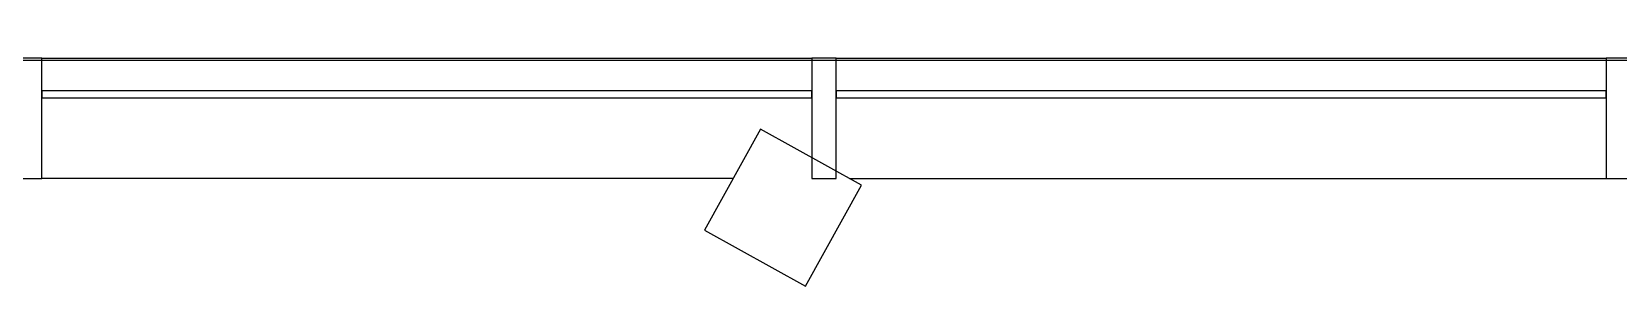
# Model space of a CAD drawing. Header units: metres. Extents: x 2.3 to 42.8, y 0.9 to 31.9.
# Drawn here: x 15.561 to 16.859, y 13.472 to 13.68 of the extents above; entities that cross this region are included whole.
import ezdxf

# ---------------------------------------------------------------- set-up
doc = ezdxf.new("R2010")
doc.units = ezdxf.units.M
doc.layers.add('ARREDI', color=9, linetype='Continuous')
doc.layers.add('PARETI_STRUTTURE', color=7, linetype='Continuous')

msp = doc.modelspace()

# ---------------------------------------------------------------- linework, layer by layer
at = {"layer": 'ARREDI'}
for points in [[(16.1993, 13.6318), (15.5693, 13.6318), (15.5693, 13.6259), (16.1993, 13.6259)], [(16.849, 13.6318), (16.219, 13.6318), (16.219, 13.6259), (16.849, 13.6259)]]:
    msp.add_lwpolyline(points, close=True, dxfattribs=at)
at = {"layer": 'PARETI_STRUTTURE'}
for points in [[(17.4986, 13.6564), (14.2661, 13.6564), (11.9171, 13.68)], [(15.5693, 13.6584), (16.1993, 13.6584)], [(16.219, 13.6584), (16.849, 13.6584)], [(16.1348, 13.5599), (15.5693, 13.5599), (15.5693, 13.617)], [(16.849, 13.617), (16.849, 13.5599)], [(16.2299, 13.5599), (16.849, 13.5599)]]:
    msp.add_lwpolyline(points, dxfattribs=at)
for points in [[(15.5693, 13.6584), (15.5496, 13.6584), (15.5496, 13.5599), (15.5693, 13.5599)], [(16.219, 13.6584), (16.1993, 13.6584), (16.1993, 13.5599), (16.219, 13.5599)], [(16.8686, 13.6584), (16.849, 13.6584), (16.849, 13.5599), (16.8686, 13.5599)], [(16.1113, 13.5177), (16.194, 13.4718), (16.2398, 13.5544), (16.1572, 13.6003)]]:
    msp.add_lwpolyline(points, close=True, dxfattribs=at)

doc.saveas('drawing.dxf')
